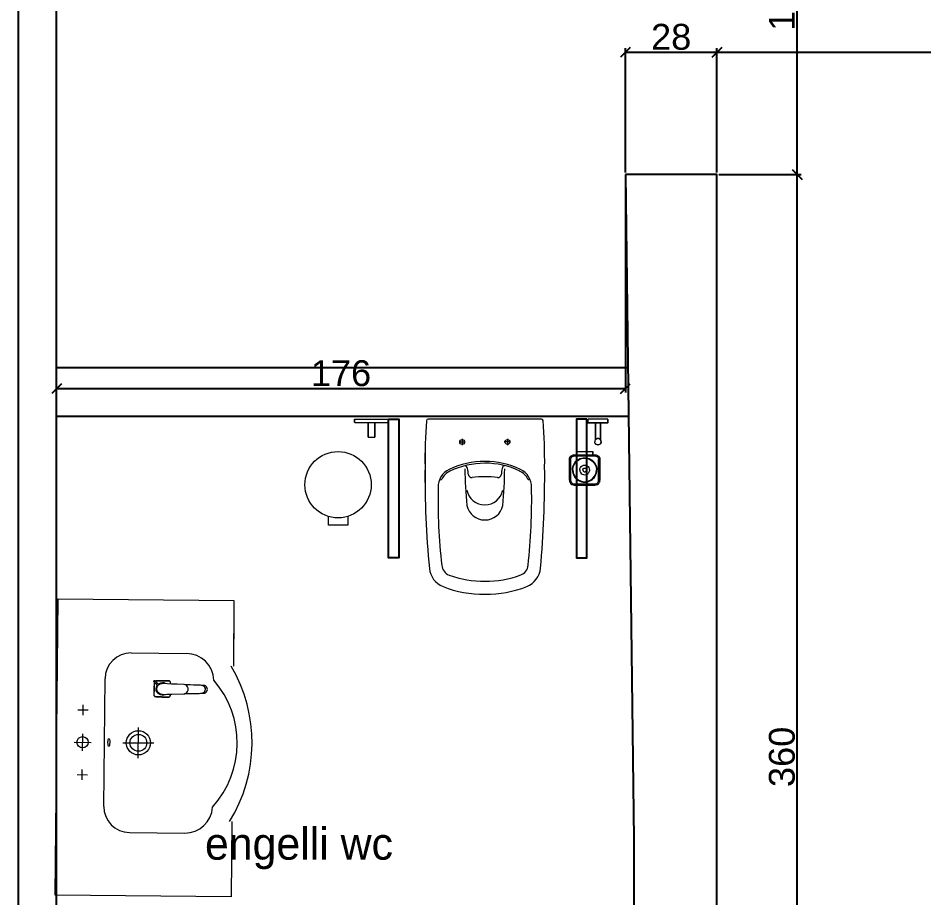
# Model space of a CAD drawing. Header units: millimetres. Extents: x -1066 to 22000, y -1118 to 1876.
# Drawn here: x 14556.9 to 14837, y 856.5 to 1128.5 of the extents above; entities that cross this region are included whole.
import ezdxf

# ---------------------------------------------------------------- set-up
doc = ezdxf.new("R2010")
doc.units = ezdxf.units.MM
doc.set_wipeout_variables(frame=1)
doc.linetypes.add('AM_DIN_G_W050', pattern=[13.75, 9.75, -1.5, 1, -1.5])
doc.layers.add('DUVAR', color=1, linetype='Continuous')
doc.layers.add('wipeout', color=254, linetype='Continuous', lineweight=9)
doc.layers.add('xxx_Auto_Tefris_Vitrifiye', color=8, linetype='Continuous', lineweight=13)
doc.styles.get("Standard").update_dxf_attribs({"font": 'arial.ttf'})
doc.styles.add('TAKSİM', font='GOTHIC.TTF', dxfattribs={"height": 20})
doc.dimstyles.new('OLCU50', dxfattribs={"dimtxt": 8, "dimasz": 3, "dimexe": 1.25, "dimexo": 0.625, "dimtad": 1, "dimdec": 0, "dimtxsty": 'Standard', "dimblk": 'OBLIQUE', "dimcen": 2.5, "dimclrd": 256, "dimclre": 251, "dimclrt": 25, "dimadec": 0, "dimazin": 0, "dimtfac": 1, "dimtdec": 0, "dimtmove": 0, "dimatfit": 3, "dimldrblk": 'OBLIQUE', "dimfxl": 1, "dimarcsym": 0})

# ---------------------------------------------------------------- blocks, each defined once
blk = doc.blocks.new('klozet-01')
at = {"color": 251, "true_color": 0x636466}
blk.add_wipeout([(15356.79, -174366.78), (15356.75, -174401.83), (15356.89, -174402.18), (15357.24, -174402.33), (15360.43, -174402.74), (15371.54, -174402.8), (15387.24, -174402.54), (15402.9, -174401.49), (15406.31, -174400.17), (15408.53, -174397.27), (15410.34, -174390.9), (15410.84, -174384.3), (15410.34, -174377.71), (15408.53, -174371.34), (15406.31, -174368.43), (15402.9, -174367.12), (15387.24, -174366.06), (15371.54, -174365.8), (15360.42, -174365.8), (15357.27, -174366.28), (15356.93, -174366.43), (15356.79, -174366.78), (15356.75, -174401.83)], dxfattribs=at).dxf.layer = 'wipeout'
at = {"layer": 'xxx_Auto_Tefris_Vitrifiye'}
for p, q in [((15375.44, -174370.32), (15375.5, -174370.66)), ((15375.44, -174398.29), (15375.5, -174397.94))]:
    blk.add_line(p, q, dxfattribs=at)
at = {"layer": 'xxx_Auto_Tefris_Vitrifiye', "linetype": 'AM_DIN_G_W050', "ltscale": 2}
for p, q in [((15363.84, -174376.35), (15363.84, -174378.26)), ((15362.89, -174377.3), (15364.79, -174377.3)), ((15363.84, -174392.26), (15363.84, -174390.35)), ((15362.89, -174391.3), (15364.79, -174391.3))]:
    blk.add_line(p, q, dxfattribs=at)
at = {"layer": 'xxx_Auto_Tefris_Vitrifiye'}
blk.add_lwpolyline([(15356.75, -174401.83, 0.403038), (15357.24, -174402.33, 0.023767), (15371.54, -174402.8, 0.025385), (15402.9, -174401.49, 0.282342), (15408.53, -174397.27, 0.101012), (15410.84, -174384.3, 0.101012), (15408.53, -174371.34, 0.282342), (15402.9, -174367.12, 0.025385), (15371.54, -174365.8, 0.023828), (15357.27, -174366.28, 0.397856), (15356.79, -174366.78)], format="xyb", close=True, dxfattribs=at)
for centre in [(15363.84, -174377.3), (15363.84, -174391.3)]:
    blk.add_circle(centre, 0.75, dxfattribs=at)
for centre, radius, start, end in [((15377.74, -174375.86), 6, 88.4956, 154.604), ((15377.74, -174375.86), 5.43, 116.26, 154.604), ((15375.21, -174370.72), 0.3, 296.26, 10.2401), ((15381.65, -174549.89), 180.07, 83.5187, 91.1932), ((15401.7, -174374.46), 3.5, 20.7694, 85.4645), ((15395.54, -174384.3), 25.7, 154.604, 180), ((15395.54, -174384.3), 25.13, 154.604, 180), ((15377.88, -174383.48), 28.97, 358.3223, 20.7597), ((15372.18, -174377.99), 1, 186.8844, 260.4399), ((15378, -174343.39), 36.09, 260.4399, 263.5747), ((15370.49, -174524.78), 146.64, 84.9255, 89.3411), ((15373.85, -174380.24), 1, 352.3752, 83.5747), ((15377.57, -174384.29), 5.69, 359.7929, 77.8849), ((15382.27, -174384.29), 5.69, 359.7929, 77.8849), ((15404.19, -174384.3), 29.61, 172.3752, 180), ((15395.54, -174384.3), 25.7, 180, 205.396), ((15395.54, -174384.3), 25.13, 180, 205.396), ((15404.19, -174384.3), 29.61, 180, 187.6248), ((15377.57, -174384.33), 5.69, 282.1151, 0.2071), ((15382.27, -174384.33), 5.69, 282.1151, 0.2071), ((15377.88, -174385.12), 28.97, 339.2403, 1.6777), ((15372.18, -174390.62), 1, 99.5601, 173.1156), ((15378, -174425.22), 36.09, 96.4253, 99.5601), ((15370.49, -174243.83), 146.64, 270.6589, 275.0745), ((15373.85, -174388.36), 1, 276.4253, 7.6248), ((15377.74, -174392.75), 6, 205.396, 271.5044), ((15377.74, -174392.75), 5.43, 205.396, 243.74), ((15401.7, -174394.15), 3.5, 274.5355, 339.2306), ((15375.21, -174397.89), 0.3, 349.7599, 63.74), ((15381.65, -174218.72), 180.07, 268.8068, 276.4813)]:
    blk.add_arc(centre, radius, start, end, dxfattribs=at)
blk = doc.blocks.new('çöp kutusu')
at = {"layer": 'wipeout', "color": 251, "true_color": 0x636466}
blk.add_lwpolyline([(5644.9, 9929.26), (5644.9, 9926.54), (5638.9, 9926.54), (5638.9, 9929.26)], dxfattribs=at)
blk.add_circle((5641.9, 9939.06), 10.25, dxfattribs=at)
blk = doc.blocks.new('açma kapama valfi')
at = {"layer": 'xxx_Auto_Tefris_Vitrifiye'}
for p, q in [((5762.09, 10292.81), (5762.09, 10293.81)), ((5762.09, 10293.81), (5762.11, 10293.81)), ((5762.09, 10293.81), (5762.09, 10292.81)), ((5762.09, 10292.81), (5762.12, 10292.74)), ((5762.11, 10293.81), (5762.17, 10293.81)), ((5762.11, 10293.81), (5762.17, 10293.81)), ((5762.12, 10292.74), (5762.19, 10292.71)), ((5762.12, 10292.74), (5762.14, 10292.74)), ((5762.14, 10292.74), (5762.2, 10292.74)), ((5762.17, 10293.81), (5762.27, 10293.81)), ((5762.17, 10293.81), (5762.27, 10293.81)), ((5762.19, 10292.71), (5762.21, 10292.71)), ((5762.2, 10292.74), (5762.29, 10292.74)), ((5762.21, 10292.71), (5762.26, 10292.71)), ((5762.26, 10292.71), (5762.34, 10292.71)), ((5762.27, 10293.81), (5762.39, 10293.81)), ((5762.29, 10292.74), (5762.41, 10292.74)), ((5762.34, 10292.71), (5762.44, 10292.71)), ((5762.39, 10293.81), (5762.54, 10293.81)), ((5762.41, 10292.74), (5762.54, 10292.74)), ((5762.44, 10292.71), (5762.56, 10292.71)), ((5762.54, 10293.81), (5762.69, 10293.81)), ((5762.54, 10292.74), (5762.69, 10292.74)), ((5762.56, 10292.71), (5762.69, 10292.71)), ((5762.69, 10293.81), (5767.34, 10293.81)), ((5762.69, 10293.81), (5767.34, 10293.81)), ((5762.69, 10292.74), (5767.34, 10292.74)), ((5762.69, 10292.74), (5767.34, 10292.74)), ((5762.69, 10292.71), (5765.99, 10292.71)), ((5762.69, 10292.71), (5765.99, 10292.71)), ((5764.54, 10292.71), (5764.64, 10292.71)), ((5764.64, 10292.71), (5764.91, 10292.71)), ((5764.68, 10292.71), (5764.78, 10292.71)), ((5764.78, 10292.71), (5765.04, 10292.71)), ((5764.91, 10292.71), (5765.36, 10292.71)), ((5765.04, 10292.71), (5765.46, 10292.71)), ((5765.36, 10292.71), (5765.95, 10292.71)), ((5765.46, 10292.71), (5765.99, 10292.71)), ((5765.74, 10292.71), (5765.8, 10292.71)), ((5765.8, 10292.71), (5765.95, 10292.71)), ((5765.88, 10292.71), (5765.93, 10292.71)), ((5765.93, 10292.71), (5765.99, 10292.71)), ((5765.95, 10292.71), (5766.62, 10292.71)), ((5765.95, 10292.71), (5766.21, 10292.71)), ((5765.99, 10292.71), (5766.12, 10292.67)), ((5766.12, 10292.67), (5766.22, 10292.59)), ((5766.21, 10292.71), (5766.54, 10292.71)), ((5766.22, 10292.59), (5766.27, 10292.49)), ((5766.27, 10292.49), (5766.29, 10292.41)), ((5766.29, 10292.36), (5766.29, 10292.41)), ((5766.29, 10292.41), (5766.29, 10292.36)), ((5766.29, 10289.71), (5766.29, 10292.36)), ((5766.29, 10292.36), (5766.29, 10289.71)), ((5766.54, 10292.71), (5766.93, 10292.71)), ((5766.62, 10292.71), (5767.34, 10292.71)), ((5766.93, 10292.71), (5767.34, 10292.71)), ((5767.34, 10293.81), (5771.99, 10293.81)), ((5767.34, 10292.74), (5771.99, 10292.74)), ((5767.34, 10292.71), (5768.06, 10292.71)), ((5767.34, 10292.71), (5767.75, 10292.71)), ((5767.75, 10292.71), (5768.14, 10292.71)), ((5768.06, 10292.71), (5768.73, 10292.71)), ((5768.14, 10292.71), (5768.47, 10292.71)), ((5768.39, 10292.41), (5768.41, 10292.49)), ((5768.39, 10292.41), (5768.39, 10292.36)), ((5768.39, 10292.36), (5768.39, 10292.41)), ((5768.39, 10292.36), (5768.39, 10289.71)), ((5768.39, 10289.71), (5768.39, 10292.36)), ((5768.41, 10292.49), (5768.46, 10292.59)), ((5768.46, 10292.59), (5768.56, 10292.67)), ((5768.47, 10292.71), (5768.73, 10292.71)), ((5768.56, 10292.67), (5768.69, 10292.71)), ((5768.69, 10292.71), (5768.75, 10292.71)), ((5768.69, 10292.71), (5769.22, 10292.71)), ((5768.69, 10292.71), (5771.99, 10292.71)), ((5768.73, 10292.71), (5768.88, 10292.71)), ((5768.73, 10292.71), (5769.32, 10292.71)), ((5768.75, 10292.71), (5768.8, 10292.71)), ((5768.88, 10292.71), (5768.94, 10292.71)), ((5769.22, 10292.71), (5769.64, 10292.71)), ((5769.32, 10292.71), (5769.77, 10292.71)), ((5769.64, 10292.71), (5769.9, 10292.71)), ((5769.77, 10292.71), (5770.04, 10292.71)), ((5769.9, 10292.71), (5770, 10292.71)), ((5770.04, 10292.71), (5770.14, 10292.71)), ((5771.99, 10293.81), (5772.14, 10293.81)), ((5771.99, 10292.74), (5772.14, 10292.74)), ((5771.99, 10292.71), (5772.12, 10292.71)), ((5772.12, 10292.71), (5772.24, 10292.71)), ((5772.14, 10293.81), (5772.29, 10293.81)), ((5772.14, 10292.74), (5772.27, 10292.74)), ((5772.24, 10292.71), (5772.34, 10292.71)), ((5772.27, 10292.74), (5772.39, 10292.74)), ((5772.29, 10293.81), (5772.41, 10293.81)), ((5772.34, 10292.71), (5772.42, 10292.71)), ((5772.39, 10292.74), (5772.48, 10292.74)), ((5772.41, 10293.81), (5772.51, 10293.81)), ((5772.42, 10292.71), (5772.47, 10292.71)), ((5772.47, 10292.71), (5772.49, 10292.71)), ((5772.48, 10292.74), (5772.54, 10292.74)), ((5772.49, 10292.71), (5772.56, 10292.74)), ((5772.51, 10293.81), (5772.57, 10293.81)), ((5772.54, 10292.74), (5772.56, 10292.74)), ((5772.56, 10292.74), (5772.59, 10292.81)), ((5772.57, 10293.81), (5772.59, 10293.81)), ((5772.59, 10292.81), (5772.59, 10293.81)), ((5772.59, 10293.81), (5772.59, 10292.81)), ((5766.29, 10289.71), (5766.29, 10289.47)), ((5766.29, 10289.47), (5766.29, 10289.71)), ((5766.29, 10289.47), (5766.29, 10289.17)), ((5766.29, 10289.17), (5766.29, 10289.47)), ((5766.29, 10289.17), (5766.29, 10288.89)), ((5766.29, 10288.89), (5766.29, 10289.17)), ((5766.29, 10288.89), (5766.29, 10288.64)), ((5766.29, 10288.64), (5766.29, 10288.89)), ((5766.29, 10288.64), (5766.29, 10288.5)), ((5766.29, 10288.5), (5766.29, 10288.64)), ((5768.39, 10288.41), (5768.39, 10289.71)), ((5768.39, 10289.71), (5768.39, 10288.41)), ((5766.29, 10288.43), (5766.29, 10288.5)), ((5766.29, 10288.5), (5766.29, 10288.43)), ((5766.29, 10288.26), (5766.29, 10288.43)), ((5766.29, 10288.43), (5766.29, 10288.26)), ((5766.29, 10288.26), (5766.59, 10288.26)), ((5766.29, 10288.26), (5766.31, 10288.23)), ((5766.31, 10288.23), (5766.34, 10288.21)), ((5766.31, 10288.23), (5766.34, 10288.21)), ((5766.34, 10288.21), (5766.38, 10288.21)), ((5766.38, 10288.21), (5766.47, 10288.21)), ((5766.47, 10288.21), (5766.63, 10288.21)), ((5766.47, 10288.21), (5766.63, 10288.21)), ((5766.59, 10288.26), (5767.86, 10288.26)), ((5766.63, 10288.21), (5766.84, 10288.21)), ((5766.63, 10288.21), (5766.84, 10288.21)), ((5766.84, 10288.21), (5767.08, 10288.21)), ((5767.08, 10288.21), (5767.34, 10288.21)), ((5767.34, 10288.21), (5767.6, 10288.21)), ((5767.6, 10288.21), (5767.84, 10288.21)), ((5767.84, 10288.21), (5768.05, 10288.21)), ((5767.84, 10288.21), (5768.05, 10288.21)), ((5767.86, 10288.26), (5768.09, 10288.26)), ((5768.05, 10288.21), (5768.21, 10288.21)), ((5768.05, 10288.21), (5768.21, 10288.21)), ((5768.09, 10288.26), (5768.39, 10288.26)), ((5768.21, 10288.21), (5768.3, 10288.21)), ((5768.3, 10288.21), (5768.34, 10288.21)), ((5768.34, 10288.21), (5768.37, 10288.23)), ((5768.34, 10288.21), (5768.37, 10288.23)), ((5768.37, 10288.23), (5768.39, 10288.26)), ((5768.37, 10288.23), (5768.39, 10288.26)), ((5768.39, 10288.41), (5768.39, 10288.26)), ((5768.39, 10288.26), (5768.39, 10288.41))]:
    blk.add_line(p, q, dxfattribs=at)
blk = doc.blocks.new('fdff')
blk.add_wipeout([(-6.73382, -2.305), (-6.55882, -1.75), (-6.31882, -1.44), (-5.82882, -1.125), (-5.64882, -1.05), (-4.55882, -1), (-4.55882, 0), (0.44118, 0), (0.44118, -1), (1.33618, -1.025), (1.71118, -1.125), (2.04618, -1.32), (2.20118, -1.44), (2.56892, -1.93639), (2.64118, -2.5), (2.64118, -8.9), (2.51618, -9.47), (2.04618, -10.08), (2.04618, -10.08), (1.89118, -10.2), (0.34757, -10.4), (-5.64882, -10.35), (-5.82882, -10.275), (-6.16382, -10.08), (-6.31882, -9.96), (-6.70882, -9.29), (-6.73382, -9.095)]).dxf.layer = 'wipeout'
at = {"layer": 'xxx_Auto_Tefris_Vitrifiye'}
for p, q in [((-4.55882, -1), (-4.55882, 0)), ((-4.55882, 0), (-4.55294, 0)), ((-4.55882, 0), (-4.55882, -1)), ((-4.55294, 0), (-4.54411, 0)), ((-4.54411, 0), (-4.52353, 0)), ((-4.52353, 0), (-4.5, 0)), ((-4.5, 0), (-4.46764, 0)), ((-4.46764, 0), (-4.42941, 0)), ((-4.42941, 0), (-4.38529, 0)), ((-4.38529, 0), (-4.33823, 0)), ((-4.33823, 0), (-4.28529, 0)), ((-4.28529, 0), (-4.23235, 0)), ((-4.23235, 0), (-4.17647, 0)), ((-4.17647, 0), (-4.11764, 0)), ((-4.11764, 0), (-2.05882, 0)), ((-2.05882, 0), (0, 0)), ((0, 0), (0.05882, 0)), ((0.05882, 0), (0.11471, 0)), ((0.11471, 0), (0.16765, 0)), ((0.16765, 0), (0.22059, 0)), ((0.22059, 0), (0.26765, 0)), ((0.26765, 0), (0.31177, 0)), ((0.31177, 0), (0.35, 0)), ((0.35, 0), (0.38236, 0)), ((0.38236, 0), (0.40588, 0)), ((0.40588, 0), (0.42648, 0)), ((0.42648, 0), (0.4353, 0)), ((0.4353, 0), (0.44118, 0)), ((0.44118, -1), (0.44118, 0)), ((0.44118, 0), (0.44118, -1)), ((-6.75882, -2.5), (-6.70882, -2.11)), ((-6.75882, -5.7), (-6.75882, -2.5)), ((-6.75882, -2.5), (-6.75882, -8.9)), ((-6.75882, -2.5), (-6.75882, -5.7)), ((-6.75882, -8.9), (-6.75882, -2.5)), ((-6.75882, -2.5), (-6.75882, -8.9)), ((-6.75882, -8.9), (-6.75882, -2.5)), ((-6.70882, -2.11), (-6.55882, -1.75)), ((-6.70882, -2.11), (-6.55882, -1.75)), ((-6.55882, -1.75), (-6.31882, -1.44)), ((-6.38882, -2.5), (-6.34882, -2.21)), ((-6.38882, -2.5), (-6.38882, -5.7)), ((-6.38882, -5.7), (-6.38882, -2.5)), ((-6.34882, -2.21), (-6.23882, -1.94)), ((-6.31882, -1.44), (-6.00882, -1.2)), ((-6.23882, -1.94), (-6.06882, -1.69)), ((-6.06882, -1.69), (-5.81882, -1.52)), ((-6.00882, -1.2), (-5.64882, -1.05)), ((-5.81882, -1.52), (-5.54882, -1.41)), ((-5.64882, -1.05), (-5.25882, -1)), ((-5.54882, -1.41), (-5.25882, -1.37)), ((-5.25882, -1), (-2.05882, -1)), ((-5.25882, -1.37), (-2.05882, -1.37)), ((-4.73882, -3.02), (-4.36759, -2.69304)), ((-4.64302, -3.1158), (-3.86922, -2.5318)), ((-4.36759, -2.69304), (-3.95938, -2.42429)), ((-3.95938, -2.42429), (-3.50905, -2.20411)), ((-3.86922, -2.5318), (-2.99322, -2.1814)), ((-3.50905, -2.20411), (-3.03604, -2.04545)), ((-3.03604, -2.04545), (-2.55656, -1.94831)), ((-2.99322, -2.1814), (-2.05882, -2.05)), ((-2.55656, -1.94831), (-2.05882, -1.92)), ((-2.05882, -1), (1.14118, -1)), ((-2.05882, -1.37), (1.14118, -1.37)), ((-2.05882, -1.92), (-1.56108, -1.94831)), ((-2.05882, -2.05), (-1.12442, -2.1814)), ((-1.56108, -1.94831), (-1.0816, -2.04545)), ((-1.12442, -2.1814), (-0.24842, -2.5318)), ((-1.0816, -2.04545), (-0.60859, -2.20411)), ((-0.60859, -2.20411), (-0.15826, -2.42429)), ((-0.24842, -2.5318), (0.52538, -3.1158)), ((-0.15826, -2.42429), (0.24995, -2.69304)), ((0.24995, -2.69304), (0.62118, -3.02)), ((1.14118, -1), (1.53118, -1.05)), ((1.14118, -1.37), (1.43118, -1.41)), ((1.43118, -1.41), (1.70118, -1.52)), ((1.53118, -1.05), (1.89118, -1.2)), ((1.70118, -1.52), (1.95118, -1.69)), ((1.89118, -1.2), (2.20118, -1.44)), ((1.95118, -1.69), (2.12118, -1.94)), ((2.12118, -1.94), (2.23118, -2.21)), ((2.20118, -1.44), (2.44118, -1.75)), ((2.23118, -2.21), (2.27118, -2.5)), ((2.27118, -5.7), (2.27118, -2.5)), ((2.27118, -2.5), (2.27118, -5.7)), ((2.44118, -1.75), (2.59118, -2.11)), ((2.59118, -2.11), (2.64118, -2.5)), ((2.64118, -2.5), (2.64118, -5.7)), ((2.64118, -5.7), (2.64118, -2.5)), ((-5.83882, -5.7), (-5.81051, -5.20226)), ((-5.81051, -5.20226), (-5.71337, -4.72278)), ((-5.71337, -4.72278), (-5.55471, -4.24977)), ((-5.70882, -5.7), (-5.57742, -4.7656)), ((-5.57742, -4.7656), (-5.22702, -3.8896)), ((-5.55471, -4.24977), (-5.33453, -3.79944)), ((-5.33453, -3.79944), (-5.06578, -3.39123)), ((-5.22702, -3.8896), (-4.64302, -3.1158)), ((-5.06578, -3.39123), (-4.73882, -3.02)), ((-3.55882, -5.7), (-3.50482, -5.316)), ((-3.50482, -5.316), (-3.36082, -4.956)), ((-3.36082, -4.956), (-3.12082, -4.638)), ((-3.12082, -4.638), (-2.80282, -4.398)), ((-2.80282, -4.398), (-2.44282, -4.254)), ((-2.64442, -5.7), (-2.62282, -5.5488)), ((-2.62282, -5.5488), (-2.56522, -5.4096)), ((-2.56522, -5.4096), (-2.47162, -5.2872)), ((-2.47162, -5.2872), (-2.34922, -5.1936)), ((-2.44282, -4.254), (-2.05882, -4.2)), ((-2.34922, -5.1936), (-2.21002, -5.136)), ((-2.21002, -5.136), (-2.05882, -5.1144)), ((-2.05882, -4.2), (-1.67482, -4.254)), ((-2.05882, -5.1144), (-1.90762, -5.136)), ((-1.90762, -5.136), (-1.76842, -5.1936)), ((-1.76842, -5.1936), (-1.64602, -5.2872)), ((-1.67482, -4.254), (-1.31482, -4.398)), ((-1.64602, -5.2872), (-1.55242, -5.4096)), ((-1.55242, -5.4096), (-1.49482, -5.5488)), ((-1.49482, -5.5488), (-1.47322, -5.7)), ((-1.31482, -4.398), (-0.99682, -4.638)), ((-0.99682, -4.638), (-0.75682, -4.956)), ((-0.75682, -4.956), (-0.61282, -5.316)), ((-0.61282, -5.316), (-0.55882, -5.7)), ((0.52538, -3.1158), (1.10938, -3.8896)), ((0.62118, -3.02), (0.94814, -3.39123)), ((0.94814, -3.39123), (1.21689, -3.79944)), ((1.10938, -3.8896), (1.45978, -4.7656)), ((1.21689, -3.79944), (1.43707, -4.24977)), ((1.43707, -4.24977), (1.59573, -4.72278)), ((1.45978, -4.7656), (1.59118, -5.7)), ((1.59573, -4.72278), (1.69287, -5.20226)), ((1.69287, -5.20226), (1.72118, -5.7)), ((-6.75882, -5.7), (-6.75882, -8.9)), ((-6.75882, -8.9), (-6.75882, -5.7)), ((-6.38882, -5.7), (-6.38882, -8.9)), ((-6.38882, -8.9), (-6.38882, -5.7)), ((-5.83882, -5.7), (-5.81051, -6.19774)), ((-5.81051, -6.19774), (-5.71337, -6.67722)), ((-5.71337, -6.67722), (-5.55471, -7.15023)), ((-5.70882, -5.7), (-5.57742, -6.6344)), ((-5.57742, -6.6344), (-5.22702, -7.5104)), ((-5.55471, -7.15023), (-5.33453, -7.60056)), ((-5.33453, -7.60056), (-5.06578, -8.00877)), ((-5.22702, -7.5104), (-4.64302, -8.2842)), ((-5.22702, -7.5104), (-4.64302, -8.2842)), ((-5.06578, -8.00877), (-4.73882, -8.38)), ((-4.73882, -8.38), (-4.36759, -8.70696)), ((-4.64302, -8.2842), (-3.86922, -8.8682)), ((-4.64302, -8.2842), (-3.86922, -8.8682)), ((-3.55882, -5.7), (-3.50482, -6.084)), ((-3.50482, -6.084), (-3.36082, -6.444)), ((-3.36082, -6.444), (-3.12082, -6.762)), ((-3.12082, -6.762), (-2.80282, -7.002)), ((-2.80282, -7.002), (-2.44282, -7.146)), ((-2.64442, -5.7), (-2.62282, -5.8512)), ((-2.62282, -5.8512), (-2.56522, -5.9904)), ((-2.56522, -5.9904), (-2.47162, -6.1128)), ((-2.47162, -6.1128), (-2.34922, -6.2064)), ((-2.44282, -7.146), (-2.05882, -7.2)), ((-2.34922, -6.2064), (-2.21002, -6.264)), ((-2.21002, -6.264), (-2.05882, -6.2856)), ((-2.05882, -6.2856), (-1.90762, -6.264)), ((-2.05882, -7.2), (-1.67482, -7.146)), ((-1.90762, -6.264), (-1.76842, -6.2064)), ((-1.76842, -6.2064), (-1.64602, -6.1128)), ((-1.31482, -7.002), (-1.67482, -7.146)), ((-1.64602, -6.1128), (-1.55242, -5.9904)), ((-1.55242, -5.9904), (-1.49482, -5.8512)), ((-1.55242, -5.9904), (-1.49482, -5.8512)), ((-1.49482, -5.8512), (-1.47322, -5.7)), ((-1.31482, -7.002), (-0.99682, -6.762)), ((-0.73776, -6.39198), (-0.99682, -6.762)), ((-0.60478, -5.99987), (-0.73776, -6.39198)), ((-0.55882, -5.7), (-0.60478, -5.99987)), ((-0.24842, -8.8682), (0.52538, -8.2842)), ((0.24995, -8.70696), (0.62118, -8.38)), ((0.52538, -8.2842), (1.10938, -7.5104)), ((0.62118, -8.38), (0.94814, -8.00877)), ((0.94814, -8.00877), (1.21689, -7.60056)), ((1.10938, -7.5104), (1.45978, -6.6344)), ((1.21689, -7.60056), (1.43707, -7.15023)), ((1.43707, -7.15023), (1.59573, -6.67722)), ((1.45978, -6.6344), (1.59118, -5.7)), ((1.59573, -6.67722), (1.69287, -6.19774)), ((1.69287, -6.19774), (1.72118, -5.7)), ((2.27118, -8.9), (2.27118, -5.7)), ((2.27118, -5.7), (2.27118, -8.9)), ((2.64118, -8.9), (2.64118, -5.7)), ((2.64118, -5.7), (2.64118, -8.9)), ((-6.75882, -8.9), (-6.70882, -9.29)), ((-6.75882, -8.9), (-6.70882, -9.29)), ((-6.70882, -9.29), (-6.55882, -9.65)), ((-6.70882, -9.29), (-6.55882, -9.65)), ((-6.70882, -9.29), (-6.55882, -9.65)), ((-6.70882, -9.29), (-6.55882, -9.65)), ((-6.55882, -9.65), (-6.31882, -9.96)), ((-6.55882, -9.65), (-6.31882, -9.96)), ((-6.38882, -8.9), (-6.34882, -9.19)), ((-6.34882, -9.19), (-6.23882, -9.46)), ((-6.31882, -9.96), (-6.00882, -10.2)), ((-6.31882, -9.96), (-6.00882, -10.2)), ((-6.23882, -9.46), (-6.06882, -9.71)), ((-6.06882, -9.71), (-5.81882, -9.88)), ((-6.00882, -10.2), (-5.64882, -10.35)), ((-6.00882, -10.2), (-5.64882, -10.35)), ((-6.00882, -10.2), (-5.64882, -10.35)), ((-5.81882, -9.88), (-5.54882, -9.99)), ((-5.64882, -10.35), (-5.25882, -10.4)), ((-5.64882, -10.35), (-5.25882, -10.4)), ((-5.64882, -10.35), (-5.25882, -10.4)), ((-5.54882, -9.99), (-5.25882, -10.03)), ((-5.25882, -10.03), (-2.05882, -10.03)), ((-5.25882, -10.4), (1.14118, -10.4)), ((-5.25882, -10.4), (1.14118, -10.4)), ((-5.25882, -10.4), (-2.05882, -10.4)), ((-4.36759, -8.70696), (-3.95938, -8.97571)), ((-3.95938, -8.97571), (-3.50905, -9.19589)), ((-3.86922, -8.8682), (-2.99322, -9.2186)), ((-3.86922, -8.8682), (-2.99322, -9.2186)), ((-3.50905, -9.19589), (-3.03604, -9.35455)), ((-3.03604, -9.35455), (-2.55656, -9.45169)), ((-2.99322, -9.2186), (-2.05882, -9.35)), ((-2.55656, -9.45169), (-2.05882, -9.48)), ((-2.05882, -9.35), (-1.12442, -9.2186)), ((-2.05882, -9.48), (-1.56108, -9.45169)), ((-2.05882, -10.03), (1.14118, -10.03)), ((-2.05882, -10.4), (1.14118, -10.4)), ((-1.56108, -9.45169), (-1.0816, -9.35455)), ((-1.12442, -9.2186), (-0.24842, -8.8682)), ((-1.0816, -9.35455), (-0.60859, -9.19589)), ((-0.60859, -9.19589), (-0.15826, -8.97571)), ((-0.15826, -8.97571), (0.24995, -8.70696)), ((1.14118, -10.03), (1.43118, -9.99)), ((1.14118, -10.4), (1.53118, -10.35)), ((1.14118, -10.4), (1.53118, -10.35)), ((1.14118, -10.4), (1.53118, -10.35)), ((1.43118, -9.99), (1.70118, -9.88)), ((1.53118, -10.35), (1.89118, -10.2)), ((1.53118, -10.35), (1.89118, -10.2)), ((1.70118, -9.88), (1.95118, -9.71)), ((1.89118, -10.2), (2.20118, -9.96)), ((1.95118, -9.71), (2.12118, -9.46)), ((2.12118, -9.46), (2.23118, -9.19)), ((2.20118, -9.96), (2.44118, -9.65)), ((2.23118, -9.19), (2.27118, -8.9)), ((2.59118, -9.29), (2.44118, -9.65)), ((2.59118, -9.29), (2.64118, -8.9)), ((2.59118, -9.29), (2.64118, -8.9))]:
    blk.add_line(p, q, dxfattribs=at)
blk = doc.blocks.new('DFSDF')
at = {"layer": 'xxx_Auto_Tefris_Vitrifiye'}
for p, q in [((-3.1, 0), (-2.99, 0)), ((-3.1, 0), (-3.1, -1.1)), ((-3.1, -1.1), (-3.1, 0)), ((-2.99, 0), (-2.68, 0)), ((-2.99, 0), (-2.68, 0)), ((-2.68, 0), (-2.19, 0)), ((-2.19, 0), (-1.54, 0)), ((-1.54, 0), (-0.8, 0)), ((-0.8, 0), (0, 0)), ((0, 0), (0.8, 0)), ((0.8, 0), (1.54, 0)), ((1.54, 0), (2.19, 0)), ((2.19, 0), (2.68, 0)), ((2.68, 0), (2.99, 0)), ((2.99, 0), (3.1, 0)), ((3.1, -1.1), (3.1, 0)), ((3.1, 0), (3.1, -1.1)), ((-3.1, -1.1), (-3.07, -1.173)), ((-3.07, -1.173), (-2.96, -1.17)), ((-3.07, -1.173), (-2.96, -1.17)), ((-3.07, -1.173), (-3, -1.2)), ((-3, -1.2), (-2.89, -1.2)), ((-2.96, -1.17), (-2.66, -1.17)), ((-2.96, -1.17), (-2.66, -1.17)), ((-2.89, -1.2), (-2.6, -1.2)), ((-2.66, -1.17), (-2.16, -1.17)), ((-2.6, -1.2), (-2.12, -1.2)), ((-2.16, -1.17), (-1.53, -1.17)), ((-2.12, -1.2), (-1.49, -1.2)), ((-1.53, -1.17), (-0.79, -1.17)), ((-1.49, -1.2), (-0.8, -1.2)), ((-0.8, -1.2), (-0.8, -6.4139)), ((-0.8, -1.2), (-0.7712, -1.2)), ((-0.8, -6.4139), (-0.8, -1.2)), ((-0.79, -1.17), (0, -1.173)), ((-0.7712, -1.2), (-0.6944, -1.2)), ((-0.6944, -1.2), (-0.5664, -1.2)), ((-0.5664, -1.2), (-0.3968, -1.2)), ((-0.3968, -1.2), (-0.2048, -1.2)), ((-0.2048, -1.2), (0, -1.2)), ((0, -1.173), (0.79, -1.17)), ((0, -1.2), (0.2048, -1.2)), ((0.2048, -1.2), (0.3968, -1.2)), ((0.3968, -1.2), (0.5664, -1.2)), ((0.5664, -1.2), (0.6944, -1.2)), ((0.6944, -1.2), (0.7712, -1.2)), ((0.7712, -1.2), (0.8, -1.2)), ((0.79, -1.17), (1.53, -1.17)), ((0.8, -6.4139), (0.8, -1.2)), ((0.8, -1.2), (1.49, -1.2)), ((0.8, -1.2), (0.8, -6.4139)), ((1.49, -1.2), (2.12, -1.2)), ((1.53, -1.17), (2.16, -1.17)), ((2.12, -1.2), (2.6, -1.2)), ((2.16, -1.17), (2.66, -1.17)), ((2.6, -1.2), (2.89, -1.2)), ((2.66, -1.17), (2.96, -1.17)), ((2.89, -1.2), (3, -1.2)), ((2.96, -1.17), (3.07, -1.173)), ((3, -1.2), (3.07, -1.173)), ((3.07, -1.173), (3.1, -1.1)), ((-1, -7), (-0.964, -6.744)), ((-1, -7), (-0.964, -7.256)), ((-1, -7), (-0.964, -7.256)), ((-0.976, -7), (-0.94, -6.748)), ((-0.976, -7), (-0.94, -7.252)), ((-0.964, -6.744), (-0.868, -6.504)), ((-0.964, -7.256), (-0.868, -7.496)), ((-0.964, -7.256), (-0.868, -7.496)), ((-0.964, -7.256), (-0.868, -7.496)), ((-0.94, -6.748), (-0.844, -6.516)), ((-0.94, -7.252), (-0.844, -7.484)), ((-0.868, -6.504), (-0.708, -6.292)), ((-0.868, -7.496), (-0.708, -7.708)), ((-0.868, -7.496), (-0.708, -7.708)), ((-0.844, -6.516), (-0.688, -6.312)), ((-0.844, -7.484), (-0.688, -7.688)), ((-0.708, -6.292), (-0.496, -6.132)), ((-0.708, -7.708), (-0.496, -7.868)), ((-0.708, -7.708), (-0.496, -7.868)), ((-0.708, -7.708), (-0.496, -7.868)), ((-0.688, -6.312), (-0.484, -6.156)), ((-0.688, -7.688), (-0.484, -7.844)), ((-0.496, -6.132), (-0.256, -6.036)), ((-0.496, -7.868), (-0.256, -7.964)), ((-0.496, -7.868), (-0.256, -7.964)), ((-0.496, -7.868), (-0.256, -7.964)), ((-0.496, -7.868), (-0.256, -7.964)), ((-0.496, -7.868), (-0.256, -7.964)), ((-0.496, -7.868), (-0.256, -7.964)), ((-0.484, -6.156), (-0.252, -6.06)), ((-0.484, -7.844), (-0.252, -7.94)), ((-0.484, -7.844), (-0.252, -7.94)), ((-0.256, -6.036), (0, -6)), ((-0.256, -7.964), (0, -8)), ((-0.256, -7.964), (0, -8)), ((-0.256, -7.964), (0, -8)), ((-0.256, -7.964), (0, -8)), ((-0.252, -6.06), (0, -6.024)), ((-0.252, -7.94), (0, -7.976)), ((-0.252, -7.94), (0, -7.976)), ((-0.252, -7.94), (0, -7.976)), ((-0.252, -7.94), (0, -7.976)), ((0, -6), (0.256, -6.036)), ((0, -6.024), (0.252, -6.06)), ((0, -7.976), (0.252, -7.94)), ((0, -7.976), (0.252, -7.94)), ((0, -8), (0.256, -7.964)), ((0, -8), (0.256, -7.964)), ((0, -8), (0.256, -7.964)), ((0, -8), (0.256, -7.964)), ((0, -8), (0.256, -7.964)), ((0, -8), (0.256, -7.964)), ((0, -8), (0.256, -7.964)), ((0, -8), (0.256, -7.964)), ((0.252, -6.06), (0.484, -6.156)), ((0.252, -7.94), (0.484, -7.844)), ((0.252, -7.94), (0.484, -7.844)), ((0.256, -6.036), (0.496, -6.132)), ((0.256, -7.964), (0.496, -7.868)), ((0.256, -7.964), (0.496, -7.868)), ((0.256, -7.964), (0.496, -7.868)), ((0.256, -7.964), (0.496, -7.868)), ((0.256, -7.964), (0.496, -7.868)), ((0.256, -7.964), (0.496, -7.868)), ((0.484, -6.156), (0.688, -6.312)), ((0.484, -7.844), (0.688, -7.688)), ((0.496, -6.132), (0.708, -6.292)), ((0.496, -7.868), (0.708, -7.708)), ((0.496, -7.868), (0.708, -7.708)), ((0.496, -7.868), (0.708, -7.708)), ((0.688, -6.312), (0.844, -6.516)), ((0.688, -7.688), (0.844, -7.484)), ((0.708, -6.292), (0.868, -6.504)), ((0.708, -7.708), (0.868, -7.496)), ((0.708, -7.708), (0.868, -7.496)), ((0.708, -7.708), (0.868, -7.496)), ((0.844, -6.516), (0.94, -6.748)), ((0.844, -7.484), (0.94, -7.252)), ((0.868, -6.504), (0.964, -6.744)), ((0.868, -7.496), (0.964, -7.256)), ((0.94, -6.748), (0.976, -7)), ((0.94, -7.252), (0.976, -7)), ((0.964, -6.744), (1, -7)), ((0.964, -7.256), (1, -7)), ((0.964, -7.256), (1, -7))]:
    blk.add_line(p, q, dxfattribs=at)
blk = doc.blocks.new('C1')
blk.add_wipeout([(394.4, 372.96), (400.6, 372.96), (400.6, 371.86), (400.53, 371.77), (398.28, 371.76), (398.3, 366.55), (398.56, 365.95), (398.26, 365.33), (397.62, 364.98), (396.79, 365.25), (396.52, 365.96), (396.65, 366.44), (396.71, 366.56), (396.7, 371.76), (394.5, 371.76), (394.43, 371.79), (394.4, 371.86)]).dxf.layer = 'wipeout'
at = {"layer": 'xxx_Auto_Tefris_Vitrifiye'}
blk.add_blockref('DFSDF', (397.5, 372.96), dxfattribs=at)
blk = doc.blocks.new('lavabo bataryaso plan')
at = {"layer": 'xxx_Auto_Tefris_Vitrifiye'}
for p, q in [((5777.85, 10140.32), (5777.87, 10140.44)), ((5777.85, 10140.32), (5777.87, 10140.44)), ((5777.85, 10138.31), (5777.85, 10140.32)), ((5777.85, 10140.32), (5777.85, 10138.31)), ((5777.87, 10140.44), (5777.92, 10140.56)), ((5777.87, 10140.44), (5777.92, 10140.56)), ((5777.87, 10140.32), (5777.89, 10140.44)), ((5777.87, 10138.31), (5777.87, 10140.32)), ((5777.87, 10140.32), (5777.87, 10138.31)), ((5777.89, 10140.44), (5777.94, 10140.55)), ((5777.92, 10140.56), (5778, 10140.66)), ((5777.94, 10140.55), (5778.01, 10140.65)), ((5778, 10140.66), (5778.1, 10140.74)), ((5778.01, 10140.65), (5778.11, 10140.72)), ((5778.1, 10140.74), (5778.22, 10140.79)), ((5778.11, 10140.72), (5778.22, 10140.77)), ((5778.22, 10140.79), (5778.34, 10140.81)), ((5778.22, 10140.77), (5778.34, 10140.79)), ((5778.34, 10140.81), (5780.35, 10140.81)), ((5778.34, 10140.81), (5780.35, 10140.81)), ((5778.34, 10140.79), (5780.35, 10140.79)), ((5778.34, 10140.79), (5780.35, 10140.79)), ((5779.38, 10139.98), (5779.84, 10140.17)), ((5779.84, 10140.17), (5780.35, 10140.22)), ((5780.35, 10140.81), (5782.36, 10140.81)), ((5780.35, 10140.79), (5782.36, 10140.79)), ((5780.35, 10140.22), (5780.86, 10140.17)), ((5780.86, 10140.17), (5781.32, 10139.98)), ((5781.74, 10140.1), (5781.8, 10140.15)), ((5781.8, 10140.15), (5781.85, 10140.21)), ((5781.85, 10140.21), (5782.69, 10141.05)), ((5782.13, 10139.92), (5782.97, 10140.76)), ((5782.36, 10140.81), (5782.44, 10140.8)), ((5782.36, 10140.79), (5782.42, 10140.78)), ((5782.69, 10141.05), (5782.7, 10141.05)), ((5782.7, 10141.05), (5782.71, 10141.05)), ((5782.71, 10141.05), (5782.72, 10141.03)), ((5782.72, 10141.03), (5782.74, 10141.01)), ((5782.74, 10141.01), (5782.77, 10140.98)), ((5782.76, 10140.55), (5782.81, 10140.44)), ((5782.77, 10140.98), (5782.81, 10140.95)), ((5782.78, 10140.57), (5782.78, 10140.56)), ((5782.78, 10140.56), (5782.83, 10140.44)), ((5782.81, 10140.95), (5782.84, 10140.91)), ((5782.81, 10140.44), (5782.83, 10140.32)), ((5782.83, 10140.44), (5782.85, 10140.32)), ((5782.83, 10138.31), (5782.83, 10140.32)), ((5782.83, 10140.32), (5782.83, 10138.31)), ((5782.84, 10140.91), (5782.88, 10140.88)), ((5782.85, 10140.32), (5782.85, 10138.31)), ((5782.85, 10138.31), (5782.85, 10140.32)), ((5782.88, 10140.88), (5782.91, 10140.85)), ((5782.91, 10140.85), (5782.94, 10140.82)), ((5782.94, 10140.82), (5782.96, 10140.79)), ((5782.96, 10140.79), (5782.97, 10140.78)), ((5782.97, 10140.78), (5782.98, 10140.78)), ((5782.97, 10140.76), (5782.98, 10140.78)), ((5777.85, 10136.3), (5777.85, 10138.31)), ((5777.85, 10138.31), (5777.85, 10136.3)), ((5777.87, 10136.3), (5777.87, 10138.31)), ((5777.87, 10138.31), (5777.87, 10136.3)), ((5778.44, 10138.31), (5778.49, 10138.82)), ((5778.44, 10138.31), (5778.49, 10137.8)), ((5778.49, 10138.82), (5778.68, 10139.28)), ((5778.49, 10137.8), (5778.68, 10137.34)), ((5778.65, 10138.38), (5778.7, 10138.8)), ((5778.65, 10138.38), (5778.65, 10138.31)), ((5778.65, 10138.31), (5778.65, 10138.38)), ((5778.65, 10138.22), (5778.65, 10138.31)), ((5778.65, 10138.31), (5778.65, 10138.22)), ((5778.65, 10138.22), (5778.68, 10137.39)), ((5778.68, 10139.28), (5778.99, 10139.67)), ((5778.68, 10137.39), (5778.71, 10136.86)), ((5778.7, 10138.8), (5778.88, 10139.19)), ((5778.88, 10139.19), (5779.14, 10139.54)), ((5778.99, 10139.67), (5779.38, 10139.98)), ((5779.14, 10139.54), (5779.51, 10139.79)), ((5779.51, 10139.79), (5779.91, 10139.96)), ((5779.91, 10139.96), (5780.35, 10140.01)), ((5780.35, 10140.01), (5780.79, 10139.96)), ((5780.79, 10139.96), (5781.19, 10139.79)), ((5781.19, 10139.79), (5781.56, 10139.54)), ((5781.32, 10139.98), (5781.49, 10139.85)), ((5781.34, 10139.69), (5781.65, 10140)), ((5781.56, 10139.54), (5781.82, 10139.19)), ((5781.64, 10139.43), (5781.93, 10139.72)), ((5781.65, 10140), (5781.67, 10140.02)), ((5781.67, 10140.02), (5781.7, 10140.06)), ((5781.7, 10140.06), (5781.74, 10140.1)), ((5781.79, 10139.58), (5782.02, 10139.28)), ((5781.82, 10139.19), (5782, 10138.8)), ((5781.93, 10139.72), (5781.95, 10139.74)), ((5781.95, 10139.74), (5781.98, 10139.77)), ((5781.98, 10139.77), (5782.03, 10139.82)), ((5781.99, 10136.86), (5782.04, 10138.06)), ((5782, 10138.8), (5782.05, 10138.38)), ((5782.02, 10139.28), (5782.21, 10138.82)), ((5782.02, 10137.34), (5782.21, 10137.8)), ((5782.03, 10139.82), (5782.08, 10139.87)), ((5782.04, 10138.06), (5782.05, 10138.38)), ((5782.08, 10139.87), (5782.13, 10139.92)), ((5782.21, 10138.82), (5782.26, 10138.31)), ((5782.21, 10137.8), (5782.26, 10138.31)), ((5782.83, 10136.3), (5782.83, 10138.31)), ((5782.83, 10138.31), (5782.83, 10136.3)), ((5782.85, 10136.3), (5782.85, 10138.31)), ((5782.85, 10138.31), (5782.85, 10136.3)), ((5777.85, 10136.3), (5777.87, 10136.17)), ((5777.87, 10136.3), (5777.89, 10136.18)), ((5777.87, 10136.17), (5777.92, 10136.06)), ((5777.89, 10136.18), (5777.94, 10136.07)), ((5777.92, 10136.06), (5778, 10135.96)), ((5777.94, 10136.07), (5778.01, 10135.97)), ((5778, 10135.96), (5778.09, 10135.89)), ((5778.01, 10135.97), (5778.11, 10135.9)), ((5778.09, 10135.89), (5778.22, 10135.83)), ((5778.11, 10135.9), (5778.22, 10135.85)), ((5778.22, 10135.85), (5778.34, 10135.84)), ((5778.22, 10135.83), (5778.34, 10135.81)), ((5778.34, 10135.84), (5778.74, 10135.84)), ((5778.34, 10135.84), (5778.74, 10135.84)), ((5778.34, 10135.81), (5778.75, 10135.81)), ((5778.34, 10135.81), (5778.75, 10135.81)), ((5778.71, 10136.86), (5778.8, 10135.4)), ((5778.75, 10135.81), (5779.09, 10126.91)), ((5778.79, 10135.5), (5778.8, 10135.35)), ((5778.8, 10135.4), (5778.95, 10131.67)), ((5781.64, 10127.71), (5781.95, 10135.81)), ((5781.75, 10131.62), (5781.9, 10135.35)), ((5781.9, 10135.4), (5781.99, 10136.86)), ((5781.9, 10135.35), (5781.91, 10135.5)), ((5781.95, 10135.81), (5782.36, 10135.81)), ((5781.96, 10135.84), (5782.36, 10135.84)), ((5782.36, 10135.84), (5782.48, 10135.85)), ((5782.36, 10135.81), (5782.49, 10135.83)), ((5782.48, 10135.85), (5782.59, 10135.9)), ((5782.49, 10135.83), (5782.6, 10135.88)), ((5782.59, 10135.9), (5782.69, 10135.97)), ((5782.6, 10135.88), (5782.7, 10135.96)), ((5782.69, 10135.97), (5782.76, 10136.07)), ((5782.7, 10135.96), (5782.78, 10136.06)), ((5782.76, 10136.07), (5782.81, 10136.18)), ((5782.78, 10136.06), (5782.83, 10136.17)), ((5782.81, 10136.18), (5782.83, 10136.3)), ((5782.83, 10136.17), (5782.85, 10136.3)), ((5778.95, 10131.67), (5778.99, 10131.29)), ((5778.97, 10131.42), (5779.2, 10126.13)), ((5778.97, 10131.42), (5779.2, 10126.13)), ((5778.99, 10131.29), (5779.14, 10130.99)), ((5779.14, 10130.99), (5779.35, 10130.71)), ((5779.35, 10130.71), (5779.66, 10130.51)), ((5779.66, 10130.51), (5779.99, 10130.38)), ((5779.99, 10130.38), (5780, 10130.37)), ((5780, 10130.37), (5780.35, 10130.34)), ((5780.35, 10130.34), (5780.7, 10130.37)), ((5780.7, 10130.37), (5780.71, 10130.38)), ((5780.71, 10130.38), (5781.04, 10130.51)), ((5781.04, 10130.51), (5781.35, 10130.71)), ((5781.35, 10130.71), (5781.56, 10130.99)), ((5781.5, 10126.13), (5781.73, 10131.42)), ((5781.56, 10130.99), (5781.71, 10131.29)), ((5781.71, 10131.29), (5781.75, 10131.62)), ((5779.09, 10126.91), (5779.11, 10126.48)), ((5779.11, 10126.48), (5779.13, 10126.05)), ((5781.57, 10126.05), (5781.59, 10126.48)), ((5781.59, 10126.48), (5781.61, 10126.91)), ((5781.61, 10126.91), (5781.64, 10127.71)), ((5779.13, 10126.05), (5779.15, 10125.69)), ((5779.15, 10125.69), (5779.15, 10125.53)), ((5779.15, 10125.53), (5779.15, 10125.69)), ((5779.15, 10125.53), (5779.2, 10125.23)), ((5779.2, 10126.13), (5779.24, 10125.83)), ((5779.2, 10125.23), (5779.31, 10124.96)), ((5779.24, 10125.83), (5779.35, 10125.55)), ((5779.31, 10124.96), (5779.5, 10124.72)), ((5779.35, 10125.55), (5779.53, 10125.31)), ((5779.5, 10124.72), (5779.76, 10124.53)), ((5779.53, 10125.31), (5779.77, 10125.13)), ((5779.76, 10124.53), (5780.04, 10124.42)), ((5779.76, 10124.53), (5780.04, 10124.42)), ((5779.77, 10125.13), (5780.05, 10125.02)), ((5780.04, 10124.42), (5780.35, 10124.37)), ((5780.04, 10124.42), (5780.35, 10124.37)), ((5780.05, 10125.02), (5780.35, 10124.98)), ((5780.35, 10124.98), (5780.65, 10125.02)), ((5780.35, 10124.37), (5780.66, 10124.42)), ((5780.35, 10124.37), (5780.66, 10124.42)), ((5780.65, 10125.02), (5780.93, 10125.13)), ((5780.66, 10124.42), (5780.94, 10124.53)), ((5780.66, 10124.42), (5780.94, 10124.53)), ((5780.93, 10125.13), (5781.17, 10125.31)), ((5780.94, 10124.53), (5781.2, 10124.72)), ((5781.17, 10125.31), (5781.35, 10125.55)), ((5781.2, 10124.72), (5781.39, 10124.96)), ((5781.35, 10125.55), (5781.46, 10125.83)), ((5781.39, 10124.96), (5781.5, 10125.23)), ((5781.46, 10125.83), (5781.5, 10126.13)), ((5781.5, 10125.23), (5781.55, 10125.53)), ((5781.55, 10125.69), (5781.57, 10126.05)), ((5781.55, 10125.53), (5781.55, 10125.69)), ((5781.55, 10125.69), (5781.55, 10125.53))]:
    blk.add_line(p, q, dxfattribs=at)
blk = doc.blocks.new('_Oblique')
at = {"color": 0, "linetype": 'ByBlock', "lineweight": -2}
blk.add_line((-0.5, -0.5), (0.5, 0.5), dxfattribs=at)
blk = doc.blocks.new('*D174')
at = {"layer": 'Defpoints', "color": 0, "transparency": 16777216}
for p in [(14744.67, 1080.11), (14744.67, 1013.95), (14568.74, 990.96)]:
    blk.add_point(p, dxfattribs=at)
at = {"layer": 'DUVAR', "color": 251, "lineweight": -2, "transparency": 16777216}
for p, q in [((14744.67, 1079.49), (14744.67, 1012.7)), ((14568.74, 991.59), (14568.74, 1015.2))]:
    blk.add_line(p, q, dxfattribs=at)
at = {"layer": 'DUVAR', "lineweight": -2, "transparency": 16777216}
blk.add_line((14568.74, 1013.95), (14744.67, 1013.95), dxfattribs=at)
at = {"layer": 'DUVAR', "lineweight": -2, "transparency": 16777216, "xscale": 3, "yscale": 3, "zscale": 3, "rotation": 180}
blk.add_blockref('_Oblique', (14568.74, 1013.95), dxfattribs=at)
at = {"layer": 'DUVAR', "lineweight": -2, "transparency": 16777216, "xscale": 3, "yscale": 3, "zscale": 3}
blk.add_blockref('_Oblique', (14744.67, 1013.95), dxfattribs=at)
at = {"layer": 'DUVAR', "color": 25, "transparency": 16777216, "insert": (14656.71, 1018.66), "char_height": 8, "attachment_point": 5}
blk.add_mtext('176', dxfattribs=at)
blk = doc.blocks.new('*D175')
at = {"layer": 'Defpoints', "color": 0, "transparency": 16777216}
for p in [(14772.97, 1117.92), (14744.67, 1080.11), (14772.97, 1080.11)]:
    blk.add_point(p, dxfattribs=at)
at = {"layer": 'DUVAR', "color": 251, "lineweight": -2, "transparency": 16777216}
for p, q in [((14744.67, 1080.74), (14744.67, 1119.17)), ((14772.97, 1080.74), (14772.97, 1119.17))]:
    blk.add_line(p, q, dxfattribs=at)
at = {"layer": 'DUVAR', "lineweight": -2, "transparency": 16777216}
blk.add_line((14744.67, 1117.92), (14772.97, 1117.92), dxfattribs=at)
at = {"layer": 'DUVAR', "lineweight": -2, "transparency": 16777216, "xscale": 3, "yscale": 3, "zscale": 3, "rotation": 180}
blk.add_blockref('_Oblique', (14744.67, 1117.92), dxfattribs=at)
at = {"layer": 'DUVAR', "lineweight": -2, "transparency": 16777216, "xscale": 3, "yscale": 3, "zscale": 3}
blk.add_blockref('_Oblique', (14772.97, 1117.92), dxfattribs=at)
at = {"layer": 'DUVAR', "color": 25, "transparency": 16777216, "insert": (14758.82, 1122.63), "char_height": 8, "attachment_point": 5}
blk.add_mtext('28', dxfattribs=at)
blk = doc.blocks.new('*D176')
at = {"layer": 'Defpoints', "color": 0, "transparency": 16777216}
for p in [(15220.22, 1117.92), (15220.22, 1106.11), (14772.97, 1080.11)]:
    blk.add_point(p, dxfattribs=at)
at = {"layer": 'DUVAR', "color": 251, "lineweight": -2, "transparency": 16777216}
for p, q in [((14772.97, 1080.74), (14772.97, 1119.17)), ((15220.22, 1106.74), (15220.22, 1119.17))]:
    blk.add_line(p, q, dxfattribs=at)
at = {"layer": 'DUVAR', "lineweight": -2, "transparency": 16777216}
blk.add_line((14772.97, 1117.92), (15220.22, 1117.92), dxfattribs=at)
at = {"layer": 'DUVAR', "lineweight": -2, "transparency": 16777216, "xscale": 3, "yscale": 3, "zscale": 3, "rotation": 180}
blk.add_blockref('_Oblique', (14772.97, 1117.92), dxfattribs=at)
at = {"layer": 'DUVAR', "lineweight": -2, "transparency": 16777216, "xscale": 3, "yscale": 3, "zscale": 3}
blk.add_blockref('_Oblique', (15220.22, 1117.92), dxfattribs=at)
at = {"layer": 'DUVAR', "color": 25, "transparency": 16777216, "insert": (14996.6, 1122.54), "char_height": 8, "attachment_point": 5}
blk.add_mtext('447', dxfattribs=at)
blk = doc.blocks.new('*D180')
at = {"layer": 'Defpoints', "color": 0, "transparency": 16777216}
for p in [(14772.97, 1080.11), (14797.82, 1080.11), (14772.97, 720.11)]:
    blk.add_point(p, dxfattribs=at)
at = {"layer": 'DUVAR', "color": 251, "lineweight": -2, "transparency": 16777216}
for p, q in [((14773.6, 1080.11), (14799.07, 1080.11)), ((14773.6, 720.11), (14799.07, 720.11))]:
    blk.add_line(p, q, dxfattribs=at)
at = {"layer": 'DUVAR', "lineweight": -2, "transparency": 16777216}
blk.add_line((14797.82, 720.11), (14797.82, 1080.11), dxfattribs=at)
at = {"layer": 'DUVAR', "lineweight": -2, "transparency": 16777216, "xscale": 3, "yscale": 3, "zscale": 3}
for p, rotation in [((14797.82, 1080.11), 90), ((14797.82, 720.11), 270)]:
    blk.add_blockref('_Oblique', p, dxfattribs=dict(at, rotation=rotation))
at = {"layer": 'DUVAR', "color": 25, "transparency": 16777216, "insert": (14793.1, 900.11), "char_height": 8, "attachment_point": 5, "rotation": 90}
blk.add_mtext('360', dxfattribs=at)
blk = doc.blocks.new('*D181')
at = {"layer": 'Defpoints', "color": 0, "transparency": 16777216}
for p in [(14763.28, 1187.54), (14797.82, 1187.54), (14772.97, 1080.11)]:
    blk.add_point(p, dxfattribs=at)
at = {"layer": 'DUVAR', "color": 251, "lineweight": -2, "transparency": 16777216}
for p, q in [((14763.9, 1187.54), (14799.07, 1187.54)), ((14773.6, 1080.11), (14799.07, 1080.11))]:
    blk.add_line(p, q, dxfattribs=at)
at = {"layer": 'DUVAR', "lineweight": -2, "transparency": 16777216}
blk.add_line((14797.82, 1080.11), (14797.82, 1187.54), dxfattribs=at)
at = {"layer": 'DUVAR', "lineweight": -2, "transparency": 16777216, "xscale": 3, "yscale": 3, "zscale": 3}
for p, rotation in [((14797.82, 1187.54), 90), ((14797.82, 1080.11), 270)]:
    blk.add_blockref('_Oblique', p, dxfattribs=dict(at, rotation=rotation))
at = {"layer": 'DUVAR', "color": 25, "transparency": 16777216, "insert": (14793.11, 1133.83), "char_height": 8, "attachment_point": 5, "rotation": 90}
blk.add_mtext('107', dxfattribs=at)

msp = doc.modelspace()

# ---------------------------------------------------------------- linework, layer by layer
for p, q in [((14556.86, 1260.29), (14556.86, 707.26)), ((14568.74, 759.85), (14568.74, 1222.07)), ((14568.74, 1020.47), (14745.43, 1020.47))]:
    msp.add_line(p, q)
for points in [[(14744.67, 1080.11), (14747.29, 874.78), (14747.29, 874.78), (14747.29, 863.22), (14747.29, 863.22), (14747.29, 706.84), (15234.22, 707.26), (15234.22, 707.26)], [(15223.57, 720.11), (15223.57, 720.11), (14772.97, 720.11), (14772.97, 1080.11), (14744.67, 1080.11)]]:
    msp.add_lwpolyline(points)
msp.add_lwpolyline([(14671.43, 1004.51), (14674.61, 1004.51), (14674.61, 961.64), (14671.43, 961.64)], close=True)
at = {"layer": 'xxx_Auto_Tefris_Vitrifiye'}
for p, q in [((14591.83, 932.23), (14608.95, 932.06)), ((14583.36, 884.81), (14583.75, 924.31)), ((14591.28, 876.73), (14608.41, 876.56))]:
    msp.add_line(p, q, dxfattribs=at)
at = {"layer": 'xxx_Auto_Tefris_Vitrifiye', "linetype": 'AM_DIN_G_W050', "ltscale": 2}
for p, q in [((14576.92, 916.21), (14576.89, 913.04)), ((14575.32, 914.64), (14578.49, 914.61)), ((14594.01, 899.69), (14594.1, 909.22)), ((14576.78, 901.99), (14576.83, 907.26)), ((14574.17, 904.65), (14579.44, 904.6)), ((14589.29, 904.5), (14598.82, 904.41)), ((14575.13, 894.64), (14578.29, 894.61)), ((14576.69, 893.05), (14576.72, 896.21))]:
    msp.add_line(p, q, dxfattribs=at)
at = {"layer": 'xxx_Auto_Tefris_Vitrifiye'}
for points in [[(14622.95, 880.16), (14622.72, 856.86), (14568.35, 857.4), (14569.25, 948.95), (14623.62, 948.41), (14623.42, 928.18)], [(14623.58, 944.64), (14623.42, 928.18)]]:
    msp.add_lwpolyline(points, dxfattribs=at)
for centre, radius in [((14594.06, 904.46), 3.75), ((14576.81, 904.63), 1.75), ((14594.06, 904.46), 2.6)]:
    msp.add_circle(centre, radius, dxfattribs=at)
for centre, radius, start, end in [((14591.75, 924.23), 8, 89.4359, 179.4359), ((14608.87, 923.56), 8.5, 2.0119, 89.4359), ((14583.09, 904.52), 46.13, 328.0685, 30.8033), ((14595.08, 904.45), 29.55, 317.8034, 41.0684), ((14591.36, 884.73), 8, 179.4359, 269.4359), ((14608.49, 885.06), 8.5, 269.4359, 356.8599)]:
    msp.add_arc(centre, radius, start, end, dxfattribs=at)
msp.add_ellipse((14584.92, 904.55), major_axis=(-0.01, -1.25), ratio=0.221769, dxfattribs=at)

# ---------------------------------------------------------------- block references
for name, p in [('çöp kutusu', (9013.91, -8954.83)), ('fdff', (14734.12, 994.5))]:
    msp.add_blockref(name, p)
at = {"layer": 'wipeout', "color": 251, "true_color": 0x636466, "rotation": 270.0625833818131}
msp.add_blockref('klozet-01', (189068.6, 16551.76), dxfattribs=at)
at = {"layer": 'xxx_Auto_Tefris_Vitrifiye'}
msp.add_blockref('açma kapama valfi', (8898.83, -9289.29), dxfattribs=at)
at = {"layer": 'xxx_Auto_Tefris_Vitrifiye', "xscale": -1}
msp.add_blockref('C1', (15133.67, 631.55), dxfattribs=at)
at = {"layer": 'xxx_Auto_Tefris_Vitrifiye', "rotation": 89.43591276005553}
msp.add_blockref('lavabo bataryaso plan', (24682.38, -4958.77), dxfattribs=at)

# ---------------------------------------------------------------- texts
at = {"style": 'TAKSİM'}
msp.add_text('engelli wc', height=9.9, dxfattribs=at).set_placement((14614.65, 868.33, 0))

# ---------------------------------------------------------------- dimensions: what is measured, and where the dimension line sits
at = {"layer": 'DUVAR'}
dim = msp.add_linear_dim(base=(14797.82, 1187.54), p1=(14772.97, 1080.11), p2=(14763.28, 1187.54), angle=90, dimstyle='OLCU50', override={"dimtmove": 1}, dxfattribs=at)
dim.commit()
dim.dimension.update_dxf_attribs({"geometry": '*D181', "text_midpoint": (14793.11, 1133.83)})
for base, p1, p2, picture, middle in [((14772.97, 1117.92), (14744.67, 1080.11), (14772.97, 1080.11), '*D175', (14758.82, 1122.63)), ((15220.22, 1117.92), (14772.97, 1080.11), (15220.22, 1106.11), '*D176', (14996.6, 1122.54))]:
    dim = msp.add_linear_dim(base=base, p1=p1, p2=p2, dimstyle='OLCU50', override={"dimtmove": 1}, dxfattribs=at)
    dim.commit()
    dim.dimension.update_dxf_attribs({"geometry": picture, "text_midpoint": middle})
dim = msp.add_linear_dim(base=(14797.82, 1080.11), p1=(14772.97, 720.11), p2=(14772.97, 1080.11), angle=90, dimstyle='OLCU50', dxfattribs=at)
dim.commit()
dim.dimension.update_dxf_attribs({"geometry": '*D180', "text_midpoint": (14793.1, 900.11)})

# ---------------------------------------------------------------- next in the draw order: linework, layer by layer
msp.add_line((14568.74, 1005.47), (14745.62, 1005.47))
msp.add_lwpolyline([(14732.71, 1004.51), (14729.53, 1004.51), (14729.53, 961.64), (14732.71, 961.64)], close=True)

# ---------------------------------------------------------------- next in the draw order: dimensions: what is measured, and where the dimension line sits
dim = msp.add_linear_dim(base=(14744.67, 1013.95), p1=(14568.74, 990.96), p2=(14744.67, 1080.11), dimstyle='OLCU50', dxfattribs=at)
dim.commit()
dim.dimension.update_dxf_attribs({"geometry": '*D174', "text_midpoint": (14656.71, 1018.66)})

doc.saveas('drawing.dxf')
